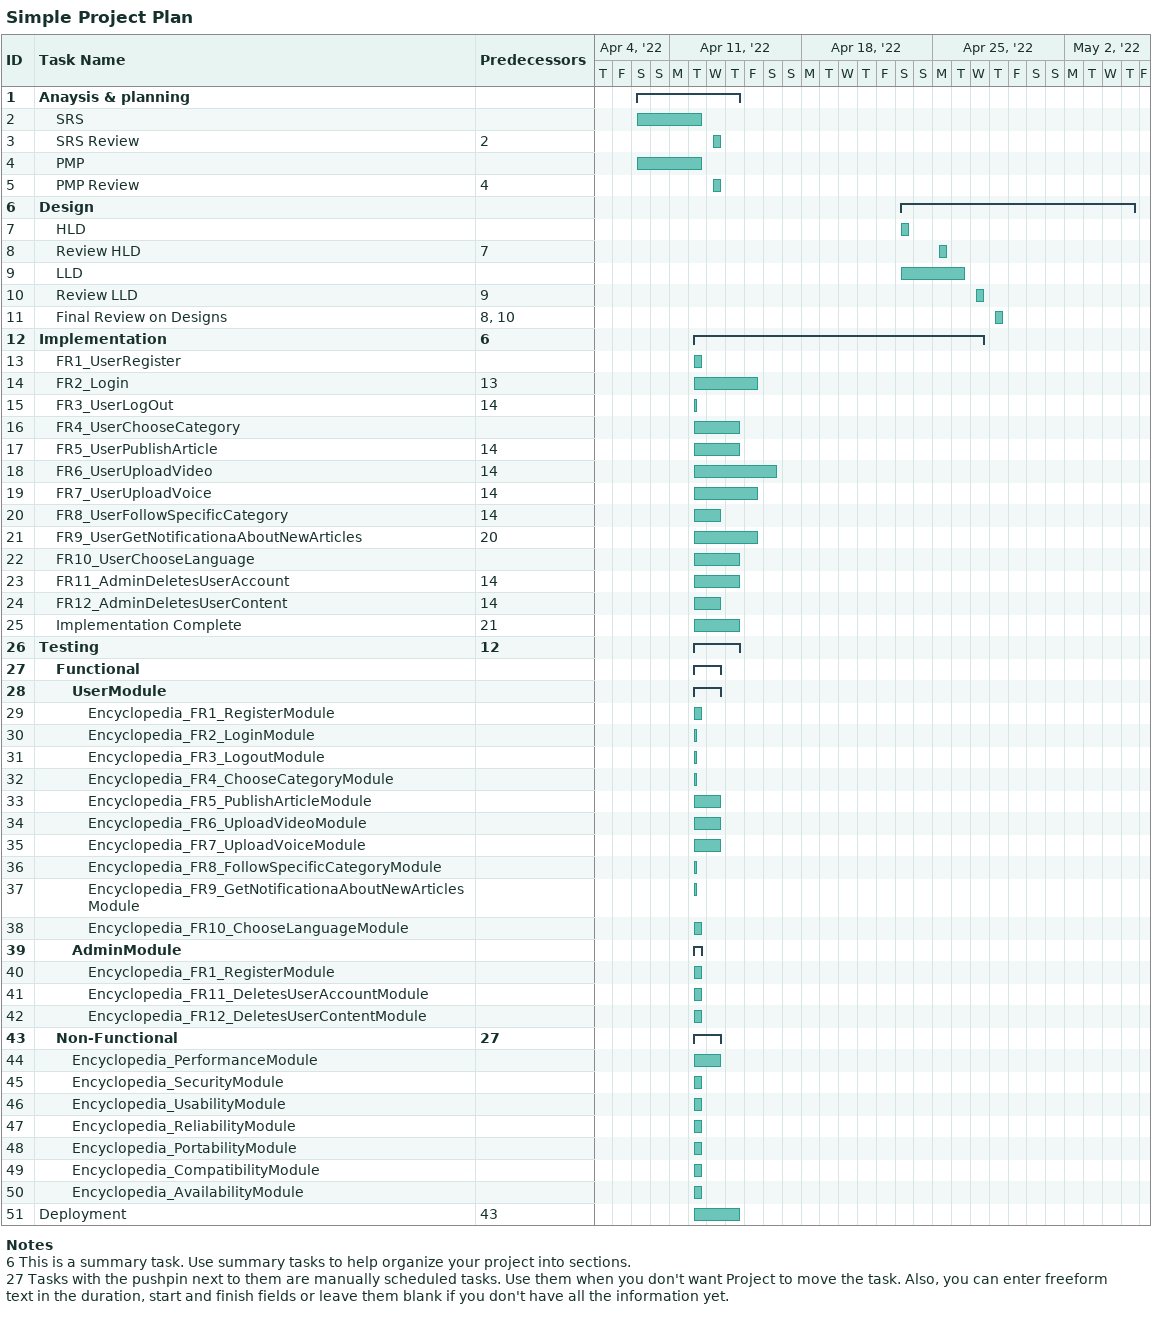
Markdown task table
Simple Project Plan

| ID | Level | Task | Start | Finish | Predecessors |
|---|---|---|---|---|---|
| 1 | 1 | **Anaysis & planning** | 2022-04-09 | 2022-04-14 |  |
| 2 | 2 | SRS | 2022-04-09 | 2022-04-12 |  |
| 3 | 2 | SRS Review | 2022-04-13 | 2022-04-13 | 2 |
| 4 | 2 | PMP | 2022-04-09 | 2022-04-12 |  |
| 5 | 2 | PMP Review | 2022-04-13 | 2022-04-13 | 4 |
| 6 | 1 | **Design** | 2022-04-23 | 2022-05-05 |  |
| 7 | 2 | HLD | 2022-04-23 | 2022-04-23 |  |
| 8 | 2 | Review HLD | 2022-04-25 | 2022-04-25 | 7 |
| 9 | 2 | LLD | 2022-04-23 | 2022-04-26 |  |
| 10 | 2 | Review LLD | 2022-04-27 | 2022-04-27 | 9 |
| 11 | 2 | Final Review on Designs | 2022-04-28 | 2022-04-28 | 8, 10 |
| 12 | 1 | **Implementation** | 2022-04-12 | 2022-04-27 | 6 |
| 13 | 2 | FR1_UserRegister | 2022-04-12 | 2022-04-12 |  |
| 14 | 2 | FR2_Login | 2022-04-12 | 2022-04-15 | 13 |
| 15 | 2 | FR3_UserLogOut | 2022-04-12 | 2022-04-12 | 14 |
| 16 | 2 | FR4_UserChooseCategory | 2022-04-12 | 2022-04-14 |  |
| 17 | 2 | FR5_UserPublishArticle | 2022-04-12 | 2022-04-14 | 14 |
| 18 | 2 | FR6_UserUploadVideo | 2022-04-12 | 2022-04-16 | 14 |
| 19 | 2 | FR7_UserUploadVoice | 2022-04-12 | 2022-04-15 | 14 |
| 20 | 2 | FR8_UserFollowSpecificCategory | 2022-04-12 | 2022-04-13 | 14 |
| 21 | 2 | FR9_UserGetNotificationaAboutNewArticles | 2022-04-12 | 2022-04-15 | 20 |
| 22 | 2 | FR10_UserChooseLanguage | 2022-04-12 | 2022-04-14 |  |
| 23 | 2 | FR11_AdminDeletesUserAccount | 2022-04-12 | 2022-04-14 | 14 |
| 24 | 2 | FR12_AdminDeletesUserContent | 2022-04-12 | 2022-04-13 | 14 |
| 25 | 2 | Implementation Complete | 2022-04-12 | 2022-04-14 | 21 |
| 26 | 1 | **Testing** | 2022-04-12 | 2022-04-14 | 12 |
| 27 | 2 | **Functional** | 2022-04-12 | 2022-04-13 |  |
| 28 | 3 | **UserModule** | 2022-04-12 | 2022-04-13 |  |
| 29 | 4 | Encyclopedia_FR1_RegisterModule | 2022-04-12 | 2022-04-12 |  |
| 30 | 4 | Encyclopedia_FR2_LoginModule | 2022-04-12 | 2022-04-12 |  |
| 31 | 4 | Encyclopedia_FR3_LogoutModule | 2022-04-12 | 2022-04-12 |  |
| 32 | 4 | Encyclopedia_FR4_ChooseCategoryModule | 2022-04-12 | 2022-04-12 |  |
| 33 | 4 | Encyclopedia_FR5_PublishArticleModule | 2022-04-12 | 2022-04-13 |  |
| 34 | 4 | Encyclopedia_FR6_UploadVideoModule | 2022-04-12 | 2022-04-13 |  |
| 35 | 4 | Encyclopedia_FR7_UploadVoiceModule | 2022-04-12 | 2022-04-13 |  |
| 36 | 4 | Encyclopedia_FR8_FollowSpecificCategoryModule | 2022-04-12 | 2022-04-12 |  |
| 37 | 4 | Encyclopedia_FR9_GetNotificationaAboutNewArticlesModule | 2022-04-12 | 2022-04-12 |  |
| 38 | 4 | Encyclopedia_FR10_ChooseLanguageModule | 2022-04-12 | 2022-04-12 |  |
| 39 | 3 | **AdminModule** | 2022-04-12 | 2022-04-12 |  |
| 40 | 4 | Encyclopedia_FR1_RegisterModule | 2022-04-12 | 2022-04-12 |  |
| 41 | 4 | Encyclopedia_FR11_DeletesUserAccountModule | 2022-04-12 | 2022-04-12 |  |
| 42 | 4 | Encyclopedia_FR12_DeletesUserContentModule | 2022-04-12 | 2022-04-12 |  |
| 43 | 2 | **Non-Functional** | 2022-04-12 | 2022-04-13 | 27 |
| 44 | 3 | Encyclopedia_PerformanceModule | 2022-04-12 | 2022-04-13 |  |
| 45 | 3 | Encyclopedia_SecurityModule | 2022-04-12 | 2022-04-12 |  |
| 46 | 3 | Encyclopedia_UsabilityModule | 2022-04-12 | 2022-04-12 |  |
| 47 | 3 | Encyclopedia_ReliabilityModule | 2022-04-12 | 2022-04-12 |  |
| 48 | 3 | Encyclopedia_PortabilityModule | 2022-04-12 | 2022-04-12 |  |
| 49 | 3 | Encyclopedia_CompatibilityModule | 2022-04-12 | 2022-04-12 |  |
| 50 | 3 | Encyclopedia_AvailabilityModule | 2022-04-12 | 2022-04-12 |  |
| 51 | 1 | Deployment | 2022-04-12 | 2022-04-14 | 43 |

Notes
- 6: This is a summary task. Use summary tasks to help organize your project into sections.
- 27: Tasks with the pushpin next to them are manually scheduled tasks. Use them when you don't want Project to move the task. Also, you can enter freeform text in the duration, start and finish fields or leave them blank if you don't have all the information yet.
